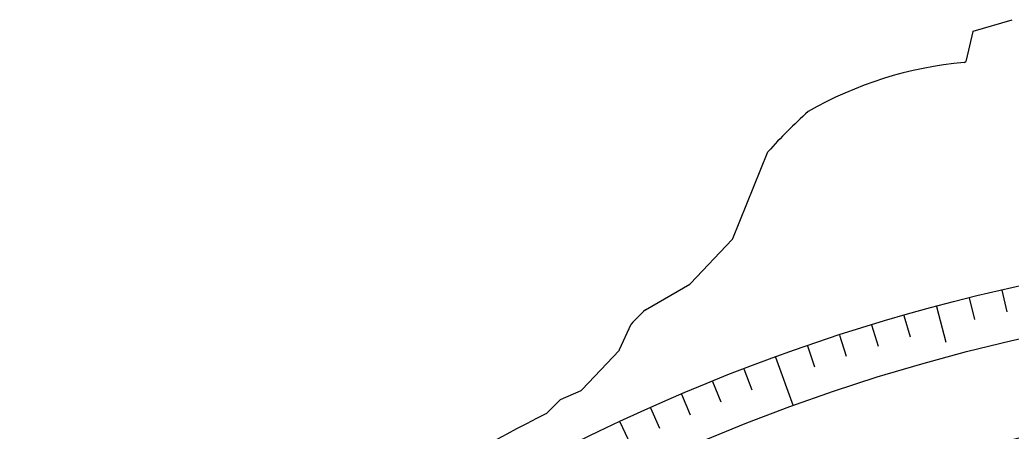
# Model space of a CAD drawing. Header units: millimetres. Extents: x -93 to 93, y -93 to 102.
# Drawn here: x -66.44 to -19.91, y 81.67 to 100.99 of the extents above; entities that cross this region are included whole.
import ezdxf

# ---------------------------------------------------------------- set-up
doc = ezdxf.new("R2010")
doc.units = ezdxf.units.MM
for name, color, linetype in [('CUT_OUTER', 1, 'Continuous'), ('ENGRAVE', 7, 'Continuous'), ('ENGRAVE_FINE', 8, 'Continuous')]:
    doc.layers.add(name, color=color, linetype=linetype)

msp = doc.modelspace()

# ---------------------------------------------------------------- linework, layer by layer
at = {"layer": 'CUT_OUTER'}
for points in [[(-22.0478, 99.1055), (-21.7392, 100.4459), (-21.7383, 100.4493), (-21.735, 100.4505), (-19.9103, 100.9863)], [(-33.0091, 90.7428), (-31.3617, 94.8053), (-31.3601, 94.8087)], [(-34.9954, 88.6308), (-33.0392, 90.696)], [(-37.1118, 87.3985), (-37.1091, 87.4003), (-35.0291, 88.6041)], [(-38.318, 85.5407), (-37.7765, 86.7314), (-37.775, 86.7344)], [(-40.0771, 83.6596), (-38.3453, 85.5)], [(-41.7446, 82.5443), (-41.0956, 83.193), (-41.093, 83.1953), (-41.09, 83.1968), (-40.1255, 83.6253)]]:
    msp.add_lwpolyline(points, dxfattribs=at)
for centre, radius, start, end in [((-20.5437, 81.0801), 17.9851, 95.17068, 119.79193), ((-22.194, 99.1392), 0.15, 281.30993, 347.03499), ((-11.6811, 77.0008), 26.5402, 132.11535, 137.85752), ((-33.1481, 90.7992), 0.15, 316.55375, 337.92669), ((-35.1043, 88.7339), 0.15, 300.06162, 316.55375), ((-30.051, 79.6845), 10.4576, 132.46838, 137.61234), ((-38.4546, 85.6028), 0.15, 316.74186, 335.5462), ((-40.1863, 83.7624), 0.15, 293.95261, 316.74186), ((-0.0257, 0.0372), 92.4549, 116.82301, 127.266913)]:
    msp.add_arc(centre, radius, start, end, dxfattribs=at)
at = {"layer": 'ENGRAVE'}
for points in [[(-23.4619, 87.5612), (-23.0131, 85.8859)], [(-31.0041, 85.1831), (-30.1737, 82.9014)], [(-38.3103, 82.1568), (-37.5774, 80.5849)]]:
    msp.add_lwpolyline(points, dxfattribs=at)
for radius in [90.65, 90.65, 88.2219, 83.7125, 83.7125]:
    msp.add_circle((0, 0), radius, dxfattribs=at)
at = {"layer": 'ENGRAVE_FINE'}
for points in [[(-21.9302, 87.9573), (-21.6785, 86.9476)], [(-20.3918, 88.3266), (-20.1577, 87.3127)], [(-24.9865, 87.1384), (-24.6997, 86.1381)], [(-26.5035, 86.689), (-26.1992, 85.6939)], [(-28.0124, 86.2133), (-27.6908, 85.2236)], [(-29.5128, 85.7113), (-29.174, 84.7273)], [(-32.4861, 84.6291), (-32.1131, 83.6576)], [(-33.9581, 84.0492), (-33.5683, 83.0844)], [(-35.4198, 83.4438), (-35.0132, 82.4859)], [(-36.8707, 82.8129), (-36.4474, 81.8622)]]:
    msp.add_lwpolyline(points, dxfattribs=at)

doc.saveas('drawing.dxf')
